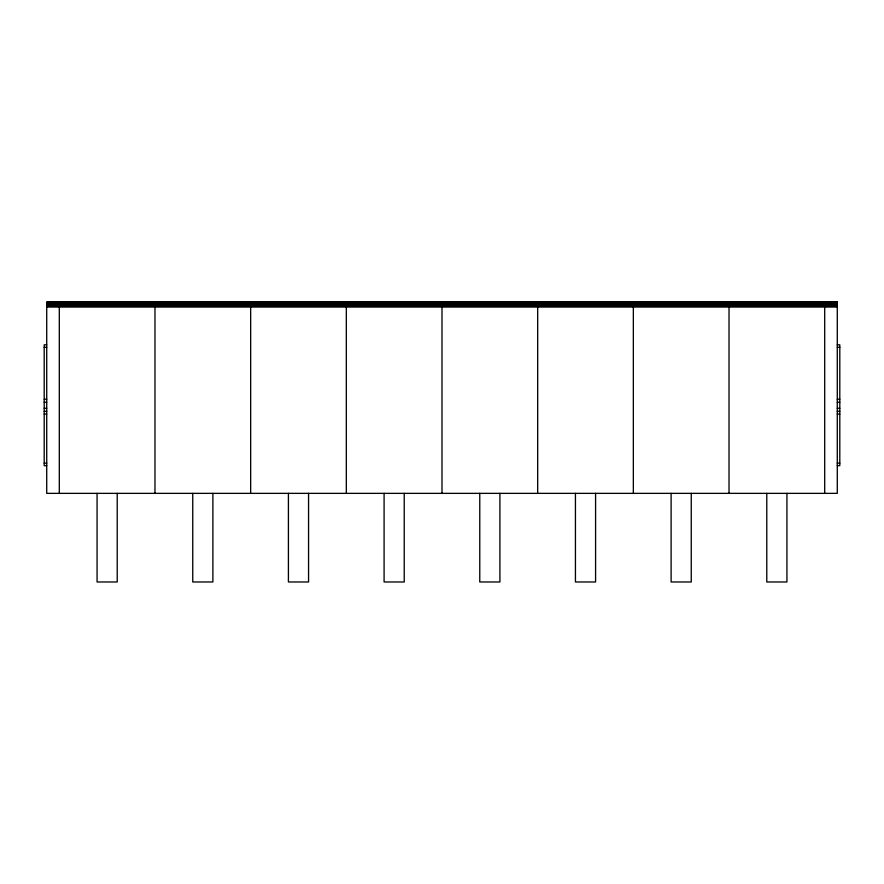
<?xml version="1.0" encoding="UTF-8"?>
<svg xmlns="http://www.w3.org/2000/svg" width="884" height="884" viewBox="0 0 884 884"><rect width="100%" height="100%" fill="white"/><g stroke="black" fill="none" stroke-linecap="round" stroke-linejoin="round"><path stroke-width="1.33" d="M46.719 302.262L837.281 302.262M46.719 302.77L837.281 302.77M46.719 303.521L837.281 303.521M46.719 304.527L837.281 304.527M46.719 305.787L837.281 305.787M46.719 307.046L837.281 307.046M46.719 344.815L44.2 344.815L44.2 465.669L46.719 465.669M837.281 344.815L839.8 344.815L839.8 465.669L837.281 465.669M44.2 347.335L46.719 347.335M837.281 347.335L839.8 347.335M44.2 399.203L46.719 399.203M837.281 399.203L839.8 399.203M44.2 402.22L46.719 402.22M837.281 402.22L839.8 402.22M44.2 408.264L46.719 408.264M837.281 408.264L839.8 408.264M44.2 411.281L46.719 411.281M837.281 411.281L839.8 411.281M44.2 414.055L46.719 414.055M837.281 414.055L839.8 414.055M44.2 463.15L46.719 463.15M837.281 463.15L839.8 463.15M824.695 302.019L824.695 493.36M786.926 493.36L786.926 581.981L766.782 581.981L766.782 493.36M729.024 302.019L729.024 493.36M691.255 493.36L691.255 581.981L671.111 581.981L671.111 493.36M633.342 302.019L633.342 493.36M595.584 493.36L595.584 581.981L575.44 581.981L575.44 493.36M537.671 302.019L537.671 493.36M499.913 493.36L499.913 581.981L479.769 581.981L479.769 493.36M442 302.019L442 493.36M404.231 493.36L404.231 581.981L384.087 581.981L384.087 493.36M346.329 302.019L346.329 493.36M308.56 493.36L308.56 581.981L288.416 581.981L288.416 493.36M250.658 302.019L250.658 493.36M212.889 493.36L212.889 581.981L192.745 581.981L192.745 493.36M154.976 302.019L154.976 493.36M117.218 493.36L117.218 581.981L97.074 581.981L97.074 493.36M59.305 302.019L59.305 493.36M837.281 302.019L46.719 302.019L46.719 493.36L837.281 493.36L837.281 302.019"/></g></svg>
